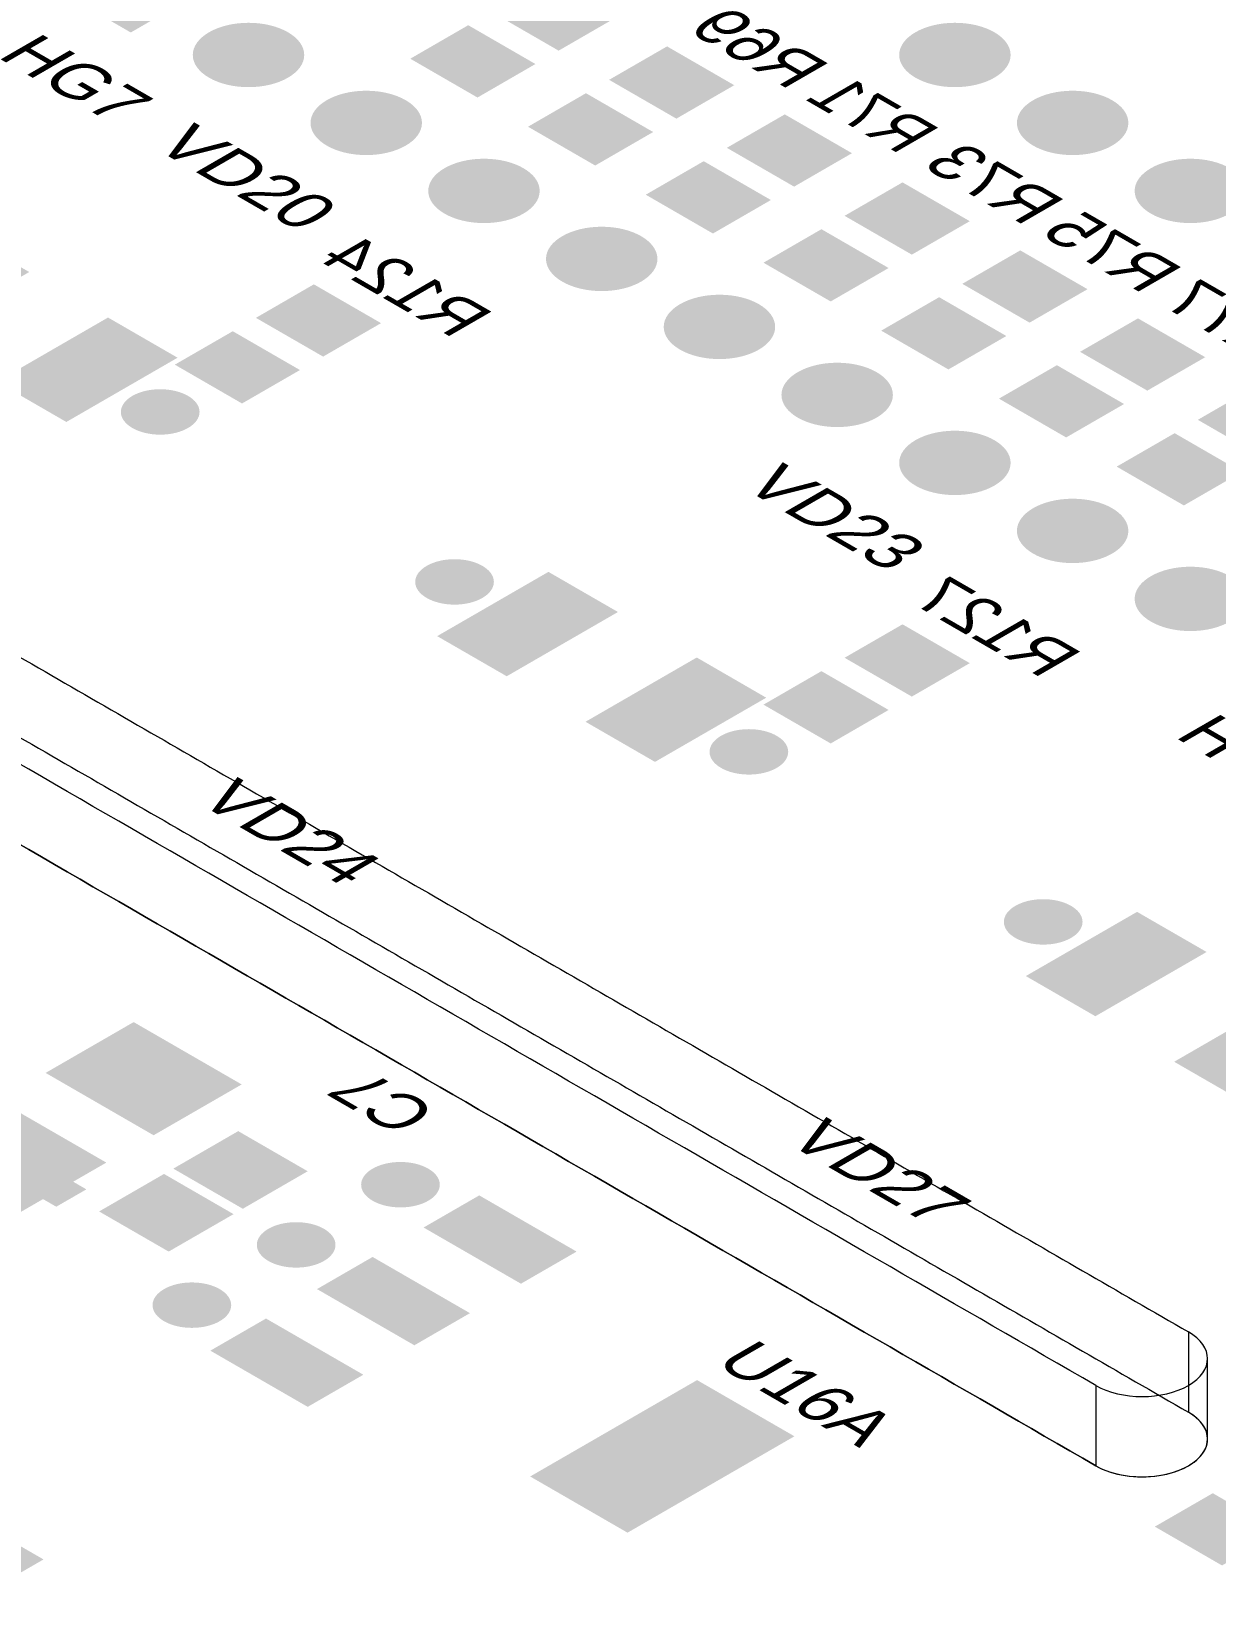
# Model space of a CAD drawing. Header units: millimetres. Extents: x -6 to 177, y -65 to 42.
# Drawn here: x 93.72 to 111.78, y -38.68 to -14.66 of the extents above; entities that cross this region are included whole.
import ezdxf

# ---------------------------------------------------------------- set-up
doc = ezdxf.new("R2010")
doc.units = ezdxf.units.MM
for name, color, linetype, true_color in [('Bottom Layer- Bottom', 7, 'Continuous', 0xffffff), ('Bottom Overlay- Bot Silk', 7, 'Continuous', 0xffffff), ('Bottom Paste- Bot Paste', 7, 'Continuous', 0xffffff), ('Bottom Solder- Bot Mask', 7, 'Continuous', 0xffffff), ('Mechanical 13', 7, 'Continuous', 0xffffff), ('Multi-Layer', 7, 'Continuous', 0xffffff), ('Pad Holes', 7, 'Continuous', 0xffffff), ('Top Layer- Top', 7, 'Continuous', 0xffffff), ('Top Overlay- Top Silk', 7, 'Continuous', 0xffffff), ('Top Paste- Top Paste', 7, 'Continuous', 0xffffff), ('Top Solder- Top Mask', 7, 'Continuous', 0xffffff), ('Via Holes', 7, 'Continuous', 0xffffff)]:
    doc.layers.add(name, color=color, linetype=linetype, true_color=true_color)
doc.styles.add('Arial', font='')
doc.styles.get('Arial').set_extended_font_data('Arial')

# ---------------------------------------------------------------- blocks, each defined once
blk = doc.blocks.new('RES_0805_2012_B_269')
at = {"layer": 'Bottom Layer- Bottom', "linetype": 'Continuous', "lineweight": 18}
for points in [[(98.028, -18.562), (98.983, -19.113), (98.169, -19.583), (97.215, -19.032)], [(96.791, -19.276), (97.745, -19.828), (96.932, -20.297), (95.977, -19.746)]]:
    blk.add_hatch(color=7, dxfattribs=at).paths.add_polyline_path(points, flags=0)
at = {"layer": 'Bottom Paste- Bot Paste', "linetype": 'Continuous', "lineweight": 18}
for points in [[(98.028, -18.562), (98.983, -19.113), (98.169, -19.583), (97.215, -19.032)], [(96.791, -19.276), (97.745, -19.828), (96.932, -20.297), (95.977, -19.746)]]:
    blk.add_hatch(color=7, dxfattribs=at).paths.add_polyline_path(points, flags=0)
at = {"layer": 'Bottom Solder- Bot Mask', "linetype": 'Continuous', "lineweight": 18}
for points in [[(98.028, -18.521), (99.053, -19.113), (98.169, -19.623), (97.144, -19.032)], [(96.791, -19.236), (97.816, -19.828), (96.932, -20.338), (95.907, -19.746)]]:
    blk.add_hatch(color=7, dxfattribs=at).paths.add_polyline_path(points, flags=0)
blk = doc.blocks.new('RES_0805_2012_B_268')
at = {"layer": 'Bottom Layer- Bottom', "linetype": 'Continuous', "lineweight": 18}
for points in [[(105.354, -16.99), (104.399, -16.439), (105.212, -15.97), (106.167, -16.521)], [(104.116, -17.705), (103.162, -17.154), (103.975, -16.684), (104.929, -17.235)]]:
    blk.add_hatch(color=7, dxfattribs=at).paths.add_polyline_path(points, flags=0)
at = {"layer": 'Bottom Paste- Bot Paste', "linetype": 'Continuous', "lineweight": 18}
for points in [[(105.354, -16.99), (104.399, -16.439), (105.212, -15.97), (106.167, -16.521)], [(104.116, -17.705), (103.162, -17.154), (103.975, -16.684), (104.929, -17.235)]]:
    blk.add_hatch(color=7, dxfattribs=at).paths.add_polyline_path(points, flags=0)
at = {"layer": 'Bottom Solder- Bot Mask', "linetype": 'Continuous', "lineweight": 18}
for points in [[(105.354, -17.031), (104.328, -16.439), (105.212, -15.929), (106.237, -16.521)], [(104.116, -17.746), (103.091, -17.154), (103.975, -16.643), (105, -17.235)]]:
    blk.add_hatch(color=7, dxfattribs=at).paths.add_polyline_path(points, flags=0)
blk = doc.blocks.new('LED3528_266')
at = {"layer": 'Top Layer- Top', "linetype": 'Continuous', "lineweight": 18}
for points in [[(102.596, -23.518), (100.97, -24.457), (99.98, -23.886), (101.606, -22.947)], [(102.242, -25.192), (103.869, -24.253), (104.859, -24.825), (103.232, -25.764)]]:
    blk.add_hatch(color=7, dxfattribs=at).paths.add_polyline_path(points, flags=0)
at = {"layer": 'Top Paste- Top Paste', "linetype": 'Continuous', "lineweight": 18}
for points in [[(102.596, -23.518), (100.97, -24.457), (99.98, -23.886), (101.606, -22.947)], [(102.242, -25.192), (103.869, -24.253), (104.859, -24.825), (103.232, -25.764)]]:
    blk.add_hatch(color=7, dxfattribs=at).paths.add_polyline_path(points, flags=0)
at = {"layer": 'Top Solder- Top Mask', "linetype": 'Continuous', "lineweight": 18}
for points in [[(102.667, -23.518), (100.97, -24.498), (99.909, -23.886), (101.606, -22.906)], [(102.172, -25.192), (103.869, -24.212), (104.929, -24.825), (103.232, -25.804)]]:
    blk.add_hatch(color=7, dxfattribs=at).paths.add_polyline_path(points, flags=0)
blk = doc.blocks.new('RES_0805_2012_B_265')
at = {"layer": 'Bottom Layer- Bottom', "linetype": 'Continuous', "lineweight": 18}
for points in [[(110.742, -20.101), (109.787, -19.55), (110.6, -19.081), (111.555, -19.632)], [(109.504, -20.816), (108.55, -20.264), (109.363, -19.795), (110.317, -20.346)]]:
    blk.add_hatch(color=7, dxfattribs=at).paths.add_polyline_path(points, flags=0)
at = {"layer": 'Bottom Paste- Bot Paste', "linetype": 'Continuous', "lineweight": 18}
for points in [[(110.742, -20.101), (109.787, -19.55), (110.6, -19.081), (111.555, -19.632)], [(109.504, -20.816), (108.55, -20.264), (109.363, -19.795), (110.317, -20.346)]]:
    blk.add_hatch(color=7, dxfattribs=at).paths.add_polyline_path(points, flags=0)
at = {"layer": 'Bottom Solder- Bot Mask', "linetype": 'Continuous', "lineweight": 18}
for points in [[(110.742, -20.142), (109.716, -19.55), (110.6, -19.04), (111.626, -19.632)], [(109.504, -20.856), (108.479, -20.264), (109.363, -19.754), (110.388, -20.346)]]:
    blk.add_hatch(color=7, dxfattribs=at).paths.add_polyline_path(points, flags=0)
blk = doc.blocks.new('CAP_0805_2012_326')
at = {"layer": 'Top Layer- Top', "linetype": 'Continuous', "lineweight": 18}
for points in [[(96.874, -31.476), (97.864, -32.047), (96.944, -32.578), (95.954, -32.007)], [(95.742, -32.129), (96.732, -32.701), (95.813, -33.231), (94.823, -32.66)]]:
    blk.add_hatch(color=7, dxfattribs=at).paths.add_polyline_path(points, flags=0)
at = {"layer": 'Top Paste- Top Paste', "linetype": 'Continuous', "lineweight": 18}
for points in [[(96.874, -31.476), (97.864, -32.047), (96.944, -32.578), (95.954, -32.007)], [(95.742, -32.129), (96.732, -32.701), (95.813, -33.231), (94.823, -32.66)]]:
    blk.add_hatch(color=7, dxfattribs=at).paths.add_polyline_path(points, flags=0)
at = {"layer": 'Top Solder- Top Mask', "linetype": 'Continuous', "lineweight": 18}
for points in [[(96.874, -31.435), (97.934, -32.047), (96.944, -32.619), (95.884, -32.007)], [(95.742, -32.088), (96.803, -32.701), (95.813, -33.272), (94.752, -32.66)]]:
    blk.add_hatch(color=7, dxfattribs=at).paths.add_polyline_path(points, flags=0)
blk = doc.blocks.new('RES_0805_2012_B_324')
at = {"layer": 'Bottom Layer- Bottom', "linetype": 'Continuous', "lineweight": 18}
for points in [[(112.978, -36.283), (113.933, -36.834), (113.119, -37.304), (112.165, -36.753)], [(111.741, -36.998), (112.695, -37.549), (111.882, -38.018), (110.927, -37.467)]]:
    blk.add_hatch(color=7, dxfattribs=at).paths.add_polyline_path(points, flags=0)
at = {"layer": 'Bottom Paste- Bot Paste', "linetype": 'Continuous', "lineweight": 18}
for points in [[(112.978, -36.283), (113.933, -36.834), (113.119, -37.304), (112.165, -36.753)], [(111.741, -36.998), (112.695, -37.549), (111.882, -38.018), (110.927, -37.467)]]:
    blk.add_hatch(color=7, dxfattribs=at).paths.add_polyline_path(points, flags=0)
at = {"layer": 'Bottom Solder- Bot Mask', "linetype": 'Continuous', "lineweight": 18}
for points in [[(112.978, -36.242), (114.003, -36.834), (113.119, -37.345), (112.094, -36.753)], [(111.741, -36.957), (112.766, -37.549), (111.882, -38.059), (110.857, -37.467)]]:
    blk.add_hatch(color=7, dxfattribs=at).paths.add_polyline_path(points, flags=0)
blk = doc.blocks.new('CAP_POL_1411_3528_203')
at = {"layer": 'Mechanical 13', "linetype": 'Continuous', "lineweight": 18}
blk.add_hatch(color=56, dxfattribs=at).paths.add_polyline_path([(94.098, -32.588), (94.558, -32.323), (92.507, -31.139), (92.048, -31.404)], flags=0)
at = {"layer": 'Top Layer- Top', "linetype": 'Continuous', "lineweight": 18}
for points in [[(95.583, -31.458), (94.006, -30.547), (95.279, -29.812), (96.856, -30.723)], [(93.518, -32.65), (91.942, -31.739), (93.214, -31.004), (94.791, -31.915)]]:
    blk.add_hatch(color=7, dxfattribs=at).paths.add_polyline_path(points, flags=0)
at = {"layer": 'Top Paste- Top Paste', "linetype": 'Continuous', "lineweight": 18}
for points in [[(95.583, -31.458), (94.006, -30.547), (95.279, -29.812), (96.856, -30.723)], [(93.518, -32.65), (91.942, -31.739), (93.214, -31.004), (94.791, -31.915)]]:
    blk.add_hatch(color=7, dxfattribs=at).paths.add_polyline_path(points, flags=0)
at = {"layer": 'Top Solder- Top Mask', "linetype": 'Continuous', "lineweight": 18}
for points in [[(95.583, -31.498), (93.936, -30.547), (95.279, -29.772), (96.927, -30.723)], [(93.518, -32.69), (91.871, -31.739), (93.214, -30.964), (94.862, -31.915)]]:
    blk.add_hatch(color=7, dxfattribs=at).paths.add_polyline_path(points, flags=0)
blk = doc.blocks.new('LED3528_141')
at = {"layer": 'Top Layer- Top', "linetype": 'Continuous', "lineweight": 18}
for points in [[(93.616, -18.333), (91.989, -19.272), (90.999, -18.701), (92.626, -17.762)], [(93.262, -20.007), (94.888, -19.068), (95.878, -19.64), (94.252, -20.579)]]:
    blk.add_hatch(color=7, dxfattribs=at).paths.add_polyline_path(points, flags=0)
at = {"layer": 'Top Paste- Top Paste', "linetype": 'Continuous', "lineweight": 18}
for points in [[(93.616, -18.333), (91.989, -19.272), (90.999, -18.701), (92.626, -17.762)], [(93.262, -20.007), (94.888, -19.068), (95.878, -19.64), (94.252, -20.579)]]:
    blk.add_hatch(color=7, dxfattribs=at).paths.add_polyline_path(points, flags=0)
at = {"layer": 'Top Solder- Top Mask', "linetype": 'Continuous', "lineweight": 18}
for points in [[(93.686, -18.333), (91.989, -19.313), (90.929, -18.701), (92.626, -17.721)], [(93.191, -20.007), (94.888, -19.027), (95.949, -19.64), (94.252, -20.62)]]:
    blk.add_hatch(color=7, dxfattribs=at).paths.add_polyline_path(points, flags=0)
blk = doc.blocks.new('RES_0805_2012_B_134')
at = {"layer": 'Bottom Layer- Bottom', "linetype": 'Continuous', "lineweight": 18}
for points in [[(103.558, -15.953), (102.603, -15.402), (103.416, -14.933), (104.371, -15.484)], [(102.32, -16.668), (101.366, -16.117), (102.179, -15.647), (103.133, -16.198)]]:
    blk.add_hatch(color=7, dxfattribs=at).paths.add_polyline_path(points, flags=0)
at = {"layer": 'Bottom Paste- Bot Paste', "linetype": 'Continuous', "lineweight": 18}
for points in [[(103.558, -15.953), (102.603, -15.402), (103.416, -14.933), (104.371, -15.484)], [(102.32, -16.668), (101.366, -16.117), (102.179, -15.647), (103.133, -16.198)]]:
    blk.add_hatch(color=7, dxfattribs=at).paths.add_polyline_path(points, flags=0)
at = {"layer": 'Bottom Solder- Bot Mask', "linetype": 'Continuous', "lineweight": 18}
for points in [[(103.558, -15.994), (102.532, -15.402), (103.416, -14.892), (104.441, -15.484)], [(102.32, -16.709), (101.295, -16.117), (102.179, -15.606), (103.204, -16.198)]]:
    blk.add_hatch(color=7, dxfattribs=at).paths.add_polyline_path(points, flags=0)
blk = doc.blocks.new('RES_0805_2012_B_133')
at = {"layer": 'Bottom Layer- Bottom', "linetype": 'Continuous', "lineweight": 18}
for points in [[(101.762, -14.916), (100.807, -14.365), (101.62, -13.896), (102.575, -14.447)], [(100.524, -15.631), (99.569, -15.08), (100.383, -14.61), (101.337, -15.161)]]:
    blk.add_hatch(color=7, dxfattribs=at).paths.add_polyline_path(points, flags=0)
at = {"layer": 'Bottom Paste- Bot Paste', "linetype": 'Continuous', "lineweight": 18}
for points in [[(101.762, -14.916), (100.807, -14.365), (101.62, -13.896), (102.575, -14.447)], [(100.524, -15.631), (99.569, -15.08), (100.383, -14.61), (101.337, -15.161)]]:
    blk.add_hatch(color=7, dxfattribs=at).paths.add_polyline_path(points, flags=0)
at = {"layer": 'Bottom Solder- Bot Mask', "linetype": 'Continuous', "lineweight": 18}
for points in [[(101.762, -14.957), (100.736, -14.365), (101.62, -13.855), (102.645, -14.447)], [(100.524, -15.672), (99.499, -15.08), (100.383, -14.569), (101.408, -15.161)]]:
    blk.add_hatch(color=7, dxfattribs=at).paths.add_polyline_path(points, flags=0)
blk = doc.blocks.new('SOT_223_117')
at = {"layer": 'Top Layer- Top', "linetype": 'Continuous', "lineweight": 18}
for points in [[(91.641, -37.6), (92.419, -37.151), (93.833, -37.967), (93.055, -38.416)], [(90.015, -38.539), (90.793, -38.09), (92.207, -38.906), (91.429, -39.355)], [(88.388, -39.478), (89.166, -39.029), (90.58, -39.845), (89.803, -40.294)], [(93.267, -41.396), (95.742, -39.968), (97.156, -40.784), (94.682, -42.213)]]:
    blk.add_hatch(color=7, dxfattribs=at).paths.add_polyline_path(points, flags=0)
at = {"layer": 'Top Paste- Top Paste', "linetype": 'Continuous', "lineweight": 18}
for points in [[(91.641, -37.6), (92.419, -37.151), (93.833, -37.967), (93.055, -38.416)], [(90.015, -38.539), (90.793, -38.09), (92.207, -38.906), (91.429, -39.355)], [(88.388, -39.478), (89.166, -39.029), (90.58, -39.845), (89.803, -40.294)], [(93.267, -41.396), (95.742, -39.968), (97.156, -40.784), (94.682, -42.213)]]:
    blk.add_hatch(color=7, dxfattribs=at).paths.add_polyline_path(points, flags=0)
at = {"layer": 'Top Solder- Top Mask', "linetype": 'Continuous', "lineweight": 18}
for points in [[(91.57, -37.6), (92.419, -37.11), (93.904, -37.967), (93.055, -38.457)], [(89.944, -38.539), (90.793, -38.049), (92.277, -38.906), (91.429, -39.396)], [(88.318, -39.478), (89.166, -38.988), (90.651, -39.845), (89.803, -40.335)], [(93.197, -41.396), (95.742, -39.927), (97.227, -40.784), (94.682, -42.254)]]:
    blk.add_hatch(color=7, dxfattribs=at).paths.add_polyline_path(points, flags=0)
blk = doc.blocks.new('RES_0805_2012_B_113')
at = {"layer": 'Bottom Layer- Bottom', "linetype": 'Continuous', "lineweight": 18}
for points in [[(107.008, -23.747), (107.963, -24.298), (107.15, -24.767), (106.195, -24.216)], [(105.771, -24.461), (106.725, -25.012), (105.912, -25.482), (104.958, -24.931)]]:
    blk.add_hatch(color=7, dxfattribs=at).paths.add_polyline_path(points, flags=0)
at = {"layer": 'Bottom Paste- Bot Paste', "linetype": 'Continuous', "lineweight": 18}
for points in [[(107.008, -23.747), (107.963, -24.298), (107.15, -24.767), (106.195, -24.216)], [(105.771, -24.461), (106.725, -25.012), (105.912, -25.482), (104.958, -24.931)]]:
    blk.add_hatch(color=7, dxfattribs=at).paths.add_polyline_path(points, flags=0)
at = {"layer": 'Bottom Solder- Bot Mask', "linetype": 'Continuous', "lineweight": 18}
for points in [[(107.008, -23.706), (108.034, -24.298), (107.15, -24.808), (106.124, -24.216)], [(105.771, -24.42), (106.796, -25.012), (105.912, -25.523), (104.887, -24.931)]]:
    blk.add_hatch(color=7, dxfattribs=at).paths.add_polyline_path(points, flags=0)
blk = doc.blocks.new('LED3528_112')
at = {"layer": 'Top Layer- Top', "linetype": 'Continuous', "lineweight": 18}
for points in [[(111.576, -28.703), (109.95, -29.642), (108.96, -29.07), (110.586, -28.131)], [(111.223, -30.377), (112.849, -29.438), (113.839, -30.009), (112.213, -30.948)]]:
    blk.add_hatch(color=7, dxfattribs=at).paths.add_polyline_path(points, flags=0)
at = {"layer": 'Top Paste- Top Paste', "linetype": 'Continuous', "lineweight": 18}
for points in [[(111.576, -28.703), (109.95, -29.642), (108.96, -29.07), (110.586, -28.131)], [(111.223, -30.377), (112.849, -29.438), (113.839, -30.009), (112.213, -30.948)]]:
    blk.add_hatch(color=7, dxfattribs=at).paths.add_polyline_path(points, flags=0)
at = {"layer": 'Top Solder- Top Mask', "linetype": 'Continuous', "lineweight": 18}
for points in [[(111.647, -28.703), (109.95, -29.683), (108.889, -29.07), (110.586, -28.091)], [(111.152, -30.377), (112.849, -29.397), (113.91, -30.009), (112.213, -30.989)]]:
    blk.add_hatch(color=7, dxfattribs=at).paths.add_polyline_path(points, flags=0)
blk = doc.blocks.new('RES_0805_2012_B_111')
at = {"layer": 'Bottom Layer- Bottom', "linetype": 'Continuous', "lineweight": 18}
for points in [[(108.946, -19.064), (107.991, -18.513), (108.804, -18.044), (109.759, -18.595)], [(107.708, -19.779), (106.754, -19.227), (107.567, -18.758), (108.521, -19.309)]]:
    blk.add_hatch(color=7, dxfattribs=at).paths.add_polyline_path(points, flags=0)
at = {"layer": 'Bottom Paste- Bot Paste', "linetype": 'Continuous', "lineweight": 18}
for points in [[(108.946, -19.064), (107.991, -18.513), (108.804, -18.044), (109.759, -18.595)], [(107.708, -19.779), (106.754, -19.227), (107.567, -18.758), (108.521, -19.309)]]:
    blk.add_hatch(color=7, dxfattribs=at).paths.add_polyline_path(points, flags=0)
at = {"layer": 'Bottom Solder- Bot Mask', "linetype": 'Continuous', "lineweight": 18}
for points in [[(108.946, -19.105), (107.92, -18.513), (108.804, -18.003), (109.83, -18.595)], [(107.708, -19.819), (106.683, -19.227), (107.567, -18.717), (108.592, -19.309)]]:
    blk.add_hatch(color=7, dxfattribs=at).paths.add_polyline_path(points, flags=0)
blk = doc.blocks.new('RES_0805_2012_B_107')
at = {"layer": 'Bottom Layer- Bottom', "linetype": 'Continuous', "lineweight": 18}
for points in [[(107.15, -18.027), (106.195, -17.476), (107.008, -17.007), (107.963, -17.558)], [(105.912, -18.742), (104.958, -18.191), (105.771, -17.721), (106.725, -18.272)]]:
    blk.add_hatch(color=7, dxfattribs=at).paths.add_polyline_path(points, flags=0)
at = {"layer": 'Bottom Paste- Bot Paste', "linetype": 'Continuous', "lineweight": 18}
for points in [[(107.15, -18.027), (106.195, -17.476), (107.008, -17.007), (107.963, -17.558)], [(105.912, -18.742), (104.958, -18.191), (105.771, -17.721), (106.725, -18.272)]]:
    blk.add_hatch(color=7, dxfattribs=at).paths.add_polyline_path(points, flags=0)
at = {"layer": 'Bottom Solder- Bot Mask', "linetype": 'Continuous', "lineweight": 18}
for points in [[(107.15, -18.068), (106.124, -17.476), (107.008, -16.966), (108.034, -17.558)], [(105.912, -18.782), (104.887, -18.191), (105.771, -17.68), (106.796, -18.272)]]:
    blk.add_hatch(color=7, dxfattribs=at).paths.add_polyline_path(points, flags=0)
blk = doc.blocks.new('RES_0805_2012_B_106')
at = {"layer": 'Bottom Layer- Bottom', "linetype": 'Continuous', "lineweight": 18}
for points in [[(112.538, -21.138), (111.583, -20.587), (112.396, -20.117), (113.351, -20.669)], [(111.3, -21.853), (110.346, -21.301), (111.159, -20.832), (112.114, -21.383)]]:
    blk.add_hatch(color=7, dxfattribs=at).paths.add_polyline_path(points, flags=0)
at = {"layer": 'Bottom Paste- Bot Paste', "linetype": 'Continuous', "lineweight": 18}
for points in [[(112.538, -21.138), (111.583, -20.587), (112.396, -20.117), (113.351, -20.669)], [(111.3, -21.853), (110.346, -21.301), (111.159, -20.832), (112.114, -21.383)]]:
    blk.add_hatch(color=7, dxfattribs=at).paths.add_polyline_path(points, flags=0)
at = {"layer": 'Bottom Solder- Bot Mask', "linetype": 'Continuous', "lineweight": 18}
for points in [[(112.538, -21.179), (111.513, -20.587), (112.396, -20.077), (113.422, -20.669)], [(111.3, -21.893), (110.275, -21.301), (111.159, -20.791), (112.184, -21.383)]]:
    blk.add_hatch(color=7, dxfattribs=at).paths.add_polyline_path(points, flags=0)
blk = doc.blocks.new('SOT_223_55')
at = {"layer": 'Top Layer- Top', "linetype": 'Continuous', "lineweight": 18}
for points in [[(99.773, -32.905), (100.551, -32.456), (101.965, -33.272), (101.187, -33.721)], [(98.146, -33.844), (98.924, -33.395), (100.338, -34.211), (99.561, -34.66)], [(96.52, -34.783), (97.298, -34.334), (98.712, -35.15), (97.934, -35.599)], [(101.399, -36.702), (103.874, -35.273), (105.288, -36.089), (102.813, -37.518)]]:
    blk.add_hatch(color=7, dxfattribs=at).paths.add_polyline_path(points, flags=0)
at = {"layer": 'Top Paste- Top Paste', "linetype": 'Continuous', "lineweight": 18}
for points in [[(99.773, -32.905), (100.551, -32.456), (101.965, -33.272), (101.187, -33.721)], [(98.146, -33.844), (98.924, -33.395), (100.338, -34.211), (99.561, -34.66)], [(96.52, -34.783), (97.298, -34.334), (98.712, -35.15), (97.934, -35.599)], [(101.399, -36.702), (103.874, -35.273), (105.288, -36.089), (102.813, -37.518)]]:
    blk.add_hatch(color=7, dxfattribs=at).paths.add_polyline_path(points, flags=0)
at = {"layer": 'Top Solder- Top Mask', "linetype": 'Continuous', "lineweight": 18}
for points in [[(99.702, -32.905), (100.551, -32.415), (102.036, -33.272), (101.187, -33.762)], [(98.076, -33.844), (98.924, -33.354), (100.409, -34.211), (99.561, -34.701)], [(96.449, -34.783), (97.298, -34.293), (98.783, -35.15), (97.934, -35.64)], [(101.328, -36.702), (103.874, -35.232), (105.359, -36.089), (102.813, -37.559)]]:
    blk.add_hatch(color=7, dxfattribs=at).paths.add_polyline_path(points, flags=0)
blk = doc.blocks.new('DC_10_21')
at = {"layer": 'Bottom Layer- Bottom', "linetype": 'Continuous', "lineweight": 18}
h = blk.add_hatch(color=7, dxfattribs=at)
edge = h.paths.add_edge_path(flags=0)
edge.add_ellipse((97.031, -15.023), major_axis=(-0.8, 0), ratio=0.57735, start_angle=0, end_angle=360)
h = blk.add_hatch(color=7, dxfattribs=at)
edge = h.paths.add_edge_path(flags=0)
edge.add_ellipse((107.807, -15.023), major_axis=(-0.8, 0), ratio=0.57735, start_angle=0, end_angle=360)
h = blk.add_hatch(color=7, dxfattribs=at)
edge = h.paths.add_edge_path(flags=0)
edge.add_ellipse((98.827, -16.059), major_axis=(-0.8, 0), ratio=0.57735, start_angle=0, end_angle=360)
h = blk.add_hatch(color=7, dxfattribs=at)
edge = h.paths.add_edge_path(flags=0)
edge.add_ellipse((109.603, -16.059), major_axis=(-0.8, 0), ratio=0.57735, start_angle=0, end_angle=360)
h = blk.add_hatch(color=7, dxfattribs=at)
edge = h.paths.add_edge_path(flags=0)
edge.add_ellipse((100.623, -17.096), major_axis=(-0.8, 0), ratio=0.57735, start_angle=0, end_angle=360)
h = blk.add_hatch(color=7, dxfattribs=at)
edge = h.paths.add_edge_path(flags=0)
edge.add_ellipse((111.399, -17.096), major_axis=(-0.8, 0), ratio=0.57735, start_angle=0, end_angle=360)
h = blk.add_hatch(color=7, dxfattribs=at)
edge = h.paths.add_edge_path(flags=0)
edge.add_ellipse((102.419, -18.133), major_axis=(-0.8, 0), ratio=0.57735, start_angle=0, end_angle=360)
h = blk.add_hatch(color=7, dxfattribs=at)
edge = h.paths.add_edge_path(flags=0)
edge.add_ellipse((104.215, -19.17), major_axis=(-0.8, 0), ratio=0.57735, start_angle=0, end_angle=360)
h = blk.add_hatch(color=7, dxfattribs=at)
edge = h.paths.add_edge_path(flags=0)
edge.add_ellipse((106.011, -20.207), major_axis=(-0.8, 0), ratio=0.57735, start_angle=0, end_angle=360)
h = blk.add_hatch(color=7, dxfattribs=at)
edge = h.paths.add_edge_path(flags=0)
edge.add_ellipse((107.807, -21.244), major_axis=(-0.8, 0), ratio=0.57735, start_angle=0, end_angle=360)
h = blk.add_hatch(color=7, dxfattribs=at)
edge = h.paths.add_edge_path(flags=0)
edge.add_ellipse((109.603, -22.281), major_axis=(-0.8, 0), ratio=0.57735, start_angle=0, end_angle=360)
h = blk.add_hatch(color=7, dxfattribs=at)
edge = h.paths.add_edge_path(flags=0)
edge.add_ellipse((111.399, -23.318), major_axis=(-0.8, 0), ratio=0.57735, start_angle=0, end_angle=360)
at = {"layer": 'Bottom Solder- Bot Mask', "linetype": 'Continuous', "lineweight": 18}
blk.add_hatch(color=7, dxfattribs=at).paths.add_polyline_path([(95.235, -13.292), (96.437, -13.986), (95.235, -14.68), (94.033, -13.986)], flags=0)
h = blk.add_hatch(color=7, dxfattribs=at)
edge = h.paths.add_edge_path(flags=0)
edge.add_ellipse((97.031, -15.023), major_axis=(-0.85, 0), ratio=0.57735, start_angle=0, end_angle=360)
h = blk.add_hatch(color=7, dxfattribs=at)
edge = h.paths.add_edge_path(flags=0)
edge.add_ellipse((107.807, -15.023), major_axis=(-0.85, 0), ratio=0.57735, start_angle=0, end_angle=360)
h = blk.add_hatch(color=7, dxfattribs=at)
edge = h.paths.add_edge_path(flags=0)
edge.add_ellipse((98.827, -16.059), major_axis=(-0.85, 0), ratio=0.57735, start_angle=0, end_angle=360)
h = blk.add_hatch(color=7, dxfattribs=at)
edge = h.paths.add_edge_path(flags=0)
edge.add_ellipse((109.603, -16.059), major_axis=(-0.85, 0), ratio=0.57735, start_angle=0, end_angle=360)
h = blk.add_hatch(color=7, dxfattribs=at)
edge = h.paths.add_edge_path(flags=0)
edge.add_ellipse((100.623, -17.096), major_axis=(-0.85, 0), ratio=0.57735, start_angle=0, end_angle=360)
h = blk.add_hatch(color=7, dxfattribs=at)
edge = h.paths.add_edge_path(flags=0)
edge.add_ellipse((111.399, -17.096), major_axis=(-0.85, 0), ratio=0.57735, start_angle=0, end_angle=360)
h = blk.add_hatch(color=7, dxfattribs=at)
edge = h.paths.add_edge_path(flags=0)
edge.add_ellipse((102.419, -18.133), major_axis=(-0.85, 0), ratio=0.57735, start_angle=0, end_angle=360)
h = blk.add_hatch(color=7, dxfattribs=at)
edge = h.paths.add_edge_path(flags=0)
edge.add_ellipse((104.215, -19.17), major_axis=(-0.85, 0), ratio=0.57735, start_angle=0, end_angle=360)
h = blk.add_hatch(color=7, dxfattribs=at)
edge = h.paths.add_edge_path(flags=0)
edge.add_ellipse((106.011, -20.207), major_axis=(-0.85, 0), ratio=0.57735, start_angle=0, end_angle=360)
h = blk.add_hatch(color=7, dxfattribs=at)
edge = h.paths.add_edge_path(flags=0)
edge.add_ellipse((107.807, -21.244), major_axis=(-0.85, 0), ratio=0.57735, start_angle=0, end_angle=360)
h = blk.add_hatch(color=7, dxfattribs=at)
edge = h.paths.add_edge_path(flags=0)
edge.add_ellipse((109.603, -22.281), major_axis=(-0.85, 0), ratio=0.57735, start_angle=0, end_angle=360)
h = blk.add_hatch(color=7, dxfattribs=at)
edge = h.paths.add_edge_path(flags=0)
edge.add_ellipse((111.399, -23.318), major_axis=(-0.85, 0), ratio=0.57735, start_angle=0, end_angle=360)
at = {"layer": 'Multi-Layer', "linetype": 'Continuous', "lineweight": 18}
h = blk.add_hatch(color=9, dxfattribs=at)
edge = h.paths.add_edge_path(flags=0)
edge.add_ellipse((97.031, -15.023), major_axis=(-0.8, 0), ratio=0.57735, start_angle=0, end_angle=360)
h = blk.add_hatch(color=9, dxfattribs=at)
edge = h.paths.add_edge_path(flags=0)
edge.add_ellipse((107.807, -15.023), major_axis=(-0.8, 0), ratio=0.57735, start_angle=0, end_angle=360)
h = blk.add_hatch(color=9, dxfattribs=at)
edge = h.paths.add_edge_path(flags=0)
edge.add_ellipse((98.827, -16.059), major_axis=(-0.8, 0), ratio=0.57735, start_angle=0, end_angle=360)
h = blk.add_hatch(color=9, dxfattribs=at)
edge = h.paths.add_edge_path(flags=0)
edge.add_ellipse((109.603, -16.059), major_axis=(-0.8, 0), ratio=0.57735, start_angle=0, end_angle=360)
h = blk.add_hatch(color=9, dxfattribs=at)
edge = h.paths.add_edge_path(flags=0)
edge.add_ellipse((100.623, -17.096), major_axis=(-0.8, 0), ratio=0.57735, start_angle=0, end_angle=360)
h = blk.add_hatch(color=9, dxfattribs=at)
edge = h.paths.add_edge_path(flags=0)
edge.add_ellipse((111.399, -17.096), major_axis=(-0.8, 0), ratio=0.57735, start_angle=0, end_angle=360)
h = blk.add_hatch(color=9, dxfattribs=at)
edge = h.paths.add_edge_path(flags=0)
edge.add_ellipse((102.419, -18.133), major_axis=(-0.8, 0), ratio=0.57735, start_angle=0, end_angle=360)
h = blk.add_hatch(color=9, dxfattribs=at)
edge = h.paths.add_edge_path(flags=0)
edge.add_ellipse((104.215, -19.17), major_axis=(-0.8, 0), ratio=0.57735, start_angle=0, end_angle=360)
h = blk.add_hatch(color=9, dxfattribs=at)
edge = h.paths.add_edge_path(flags=0)
edge.add_ellipse((106.011, -20.207), major_axis=(-0.8, 0), ratio=0.57735, start_angle=0, end_angle=360)
h = blk.add_hatch(color=9, dxfattribs=at)
edge = h.paths.add_edge_path(flags=0)
edge.add_ellipse((107.807, -21.244), major_axis=(-0.8, 0), ratio=0.57735, start_angle=0, end_angle=360)
h = blk.add_hatch(color=9, dxfattribs=at)
edge = h.paths.add_edge_path(flags=0)
edge.add_ellipse((109.603, -22.281), major_axis=(-0.8, 0), ratio=0.57735, start_angle=0, end_angle=360)
h = blk.add_hatch(color=9, dxfattribs=at)
edge = h.paths.add_edge_path(flags=0)
edge.add_ellipse((111.399, -23.318), major_axis=(-0.8, 0), ratio=0.57735, start_angle=0, end_angle=360)
at = {"layer": 'Pad Holes', "linetype": 'Continuous', "lineweight": 18}
h = blk.add_hatch(color=7, dxfattribs=at)
edge = h.paths.add_edge_path(flags=0)
edge.add_ellipse((97.031, -15.023), major_axis=(-0.4, 0), ratio=0.57735, start_angle=0, end_angle=360)
h = blk.add_hatch(color=7, dxfattribs=at)
edge = h.paths.add_edge_path(flags=0)
edge.add_ellipse((107.807, -15.023), major_axis=(-0.4, 0), ratio=0.57735, start_angle=0, end_angle=360)
h = blk.add_hatch(color=7, dxfattribs=at)
edge = h.paths.add_edge_path(flags=0)
edge.add_ellipse((98.827, -16.059), major_axis=(-0.4, 0), ratio=0.57735, start_angle=0, end_angle=360)
h = blk.add_hatch(color=7, dxfattribs=at)
edge = h.paths.add_edge_path(flags=0)
edge.add_ellipse((109.603, -16.059), major_axis=(-0.4, 0), ratio=0.57735, start_angle=0, end_angle=360)
h = blk.add_hatch(color=7, dxfattribs=at)
edge = h.paths.add_edge_path(flags=0)
edge.add_ellipse((100.623, -17.096), major_axis=(-0.4, 0), ratio=0.57735, start_angle=0, end_angle=360)
h = blk.add_hatch(color=7, dxfattribs=at)
edge = h.paths.add_edge_path(flags=0)
edge.add_ellipse((111.399, -17.096), major_axis=(-0.4, 0), ratio=0.57735, start_angle=0, end_angle=360)
h = blk.add_hatch(color=7, dxfattribs=at)
edge = h.paths.add_edge_path(flags=0)
edge.add_ellipse((102.419, -18.133), major_axis=(-0.4, 0), ratio=0.57735, start_angle=0, end_angle=360)
h = blk.add_hatch(color=7, dxfattribs=at)
edge = h.paths.add_edge_path(flags=0)
edge.add_ellipse((104.215, -19.17), major_axis=(-0.4, 0), ratio=0.57735, start_angle=0, end_angle=360)
h = blk.add_hatch(color=7, dxfattribs=at)
edge = h.paths.add_edge_path(flags=0)
edge.add_ellipse((106.011, -20.207), major_axis=(-0.4, 0), ratio=0.57735, start_angle=0, end_angle=360)
h = blk.add_hatch(color=7, dxfattribs=at)
edge = h.paths.add_edge_path(flags=0)
edge.add_ellipse((107.807, -21.244), major_axis=(-0.4, 0), ratio=0.57735, start_angle=0, end_angle=360)
h = blk.add_hatch(color=7, dxfattribs=at)
edge = h.paths.add_edge_path(flags=0)
edge.add_ellipse((109.603, -22.281), major_axis=(-0.4, 0), ratio=0.57735, start_angle=0, end_angle=360)
h = blk.add_hatch(color=7, dxfattribs=at)
edge = h.paths.add_edge_path(flags=0)
edge.add_ellipse((111.399, -23.318), major_axis=(-0.4, 0), ratio=0.57735, start_angle=0, end_angle=360)
at = {"layer": 'Top Layer- Top', "linetype": 'Continuous', "lineweight": 18}
h = blk.add_hatch(color=7, dxfattribs=at)
edge = h.paths.add_edge_path(flags=0)
edge.add_ellipse((97.031, -15.023), major_axis=(-0.8, 0), ratio=0.57735, start_angle=0, end_angle=360)
h = blk.add_hatch(color=7, dxfattribs=at)
edge = h.paths.add_edge_path(flags=0)
edge.add_ellipse((107.807, -15.023), major_axis=(-0.8, 0), ratio=0.57735, start_angle=0, end_angle=360)
h = blk.add_hatch(color=7, dxfattribs=at)
edge = h.paths.add_edge_path(flags=0)
edge.add_ellipse((98.827, -16.059), major_axis=(-0.8, 0), ratio=0.57735, start_angle=0, end_angle=360)
h = blk.add_hatch(color=7, dxfattribs=at)
edge = h.paths.add_edge_path(flags=0)
edge.add_ellipse((109.603, -16.059), major_axis=(-0.8, 0), ratio=0.57735, start_angle=0, end_angle=360)
h = blk.add_hatch(color=7, dxfattribs=at)
edge = h.paths.add_edge_path(flags=0)
edge.add_ellipse((100.623, -17.096), major_axis=(-0.8, 0), ratio=0.57735, start_angle=0, end_angle=360)
h = blk.add_hatch(color=7, dxfattribs=at)
edge = h.paths.add_edge_path(flags=0)
edge.add_ellipse((111.399, -17.096), major_axis=(-0.8, 0), ratio=0.57735, start_angle=0, end_angle=360)
h = blk.add_hatch(color=7, dxfattribs=at)
edge = h.paths.add_edge_path(flags=0)
edge.add_ellipse((102.419, -18.133), major_axis=(-0.8, 0), ratio=0.57735, start_angle=0, end_angle=360)
h = blk.add_hatch(color=7, dxfattribs=at)
edge = h.paths.add_edge_path(flags=0)
edge.add_ellipse((104.215, -19.17), major_axis=(-0.8, 0), ratio=0.57735, start_angle=0, end_angle=360)
h = blk.add_hatch(color=7, dxfattribs=at)
edge = h.paths.add_edge_path(flags=0)
edge.add_ellipse((106.011, -20.207), major_axis=(-0.8, 0), ratio=0.57735, start_angle=0, end_angle=360)
h = blk.add_hatch(color=7, dxfattribs=at)
edge = h.paths.add_edge_path(flags=0)
edge.add_ellipse((107.807, -21.244), major_axis=(-0.8, 0), ratio=0.57735, start_angle=0, end_angle=360)
h = blk.add_hatch(color=7, dxfattribs=at)
edge = h.paths.add_edge_path(flags=0)
edge.add_ellipse((109.603, -22.281), major_axis=(-0.8, 0), ratio=0.57735, start_angle=0, end_angle=360)
h = blk.add_hatch(color=7, dxfattribs=at)
edge = h.paths.add_edge_path(flags=0)
edge.add_ellipse((111.399, -23.318), major_axis=(-0.8, 0), ratio=0.57735, start_angle=0, end_angle=360)
at = {"layer": 'Top Solder- Top Mask', "linetype": 'Continuous', "lineweight": 18}
blk.add_hatch(color=7, dxfattribs=at).paths.add_polyline_path([(95.235, -13.292), (96.437, -13.986), (95.235, -14.68), (94.033, -13.986)], flags=0)
h = blk.add_hatch(color=7, dxfattribs=at)
edge = h.paths.add_edge_path(flags=0)
edge.add_ellipse((97.031, -15.023), major_axis=(-0.85, 0), ratio=0.57735, start_angle=0, end_angle=360)
h = blk.add_hatch(color=7, dxfattribs=at)
edge = h.paths.add_edge_path(flags=0)
edge.add_ellipse((107.807, -15.023), major_axis=(-0.85, 0), ratio=0.57735, start_angle=0, end_angle=360)
h = blk.add_hatch(color=7, dxfattribs=at)
edge = h.paths.add_edge_path(flags=0)
edge.add_ellipse((98.827, -16.059), major_axis=(-0.85, 0), ratio=0.57735, start_angle=0, end_angle=360)
h = blk.add_hatch(color=7, dxfattribs=at)
edge = h.paths.add_edge_path(flags=0)
edge.add_ellipse((109.603, -16.059), major_axis=(-0.85, 0), ratio=0.57735, start_angle=0, end_angle=360)
h = blk.add_hatch(color=7, dxfattribs=at)
edge = h.paths.add_edge_path(flags=0)
edge.add_ellipse((100.623, -17.096), major_axis=(-0.85, 0), ratio=0.57735, start_angle=0, end_angle=360)
h = blk.add_hatch(color=7, dxfattribs=at)
edge = h.paths.add_edge_path(flags=0)
edge.add_ellipse((111.399, -17.096), major_axis=(-0.85, 0), ratio=0.57735, start_angle=0, end_angle=360)
h = blk.add_hatch(color=7, dxfattribs=at)
edge = h.paths.add_edge_path(flags=0)
edge.add_ellipse((102.419, -18.133), major_axis=(-0.85, 0), ratio=0.57735, start_angle=0, end_angle=360)
h = blk.add_hatch(color=7, dxfattribs=at)
edge = h.paths.add_edge_path(flags=0)
edge.add_ellipse((104.215, -19.17), major_axis=(-0.85, 0), ratio=0.57735, start_angle=0, end_angle=360)
h = blk.add_hatch(color=7, dxfattribs=at)
edge = h.paths.add_edge_path(flags=0)
edge.add_ellipse((106.011, -20.207), major_axis=(-0.85, 0), ratio=0.57735, start_angle=0, end_angle=360)
h = blk.add_hatch(color=7, dxfattribs=at)
edge = h.paths.add_edge_path(flags=0)
edge.add_ellipse((107.807, -21.244), major_axis=(-0.85, 0), ratio=0.57735, start_angle=0, end_angle=360)
h = blk.add_hatch(color=7, dxfattribs=at)
edge = h.paths.add_edge_path(flags=0)
edge.add_ellipse((109.603, -22.281), major_axis=(-0.85, 0), ratio=0.57735, start_angle=0, end_angle=360)
h = blk.add_hatch(color=7, dxfattribs=at)
edge = h.paths.add_edge_path(flags=0)
edge.add_ellipse((111.399, -23.318), major_axis=(-0.85, 0), ratio=0.57735, start_angle=0, end_angle=360)

msp = doc.modelspace()

# ---------------------------------------------------------------- hatches: boundary and pattern name
at = {"layer": 'Bottom Layer- Bottom', "linetype": 'Continuous', "lineweight": 18}
h = msp.add_hatch(color=7, dxfattribs=at)
edge = h.paths.add_edge_path(flags=0)
edge.add_ellipse((95.684, -20.467), major_axis=(-0.55, 0), ratio=0.57735, start_angle=0, end_angle=360)
h = msp.add_hatch(color=7, dxfattribs=at)
edge = h.paths.add_edge_path(flags=0)
edge.add_ellipse((100.174, -23.059), major_axis=(-0.55, 0), ratio=0.57735, start_angle=0, end_angle=360)
h = msp.add_hatch(color=7, dxfattribs=at)
edge = h.paths.add_edge_path(flags=0)
edge.add_ellipse((104.664, -25.651), major_axis=(-0.55, 0), ratio=0.57735, start_angle=0, end_angle=360)
h = msp.add_hatch(color=7, dxfattribs=at)
edge = h.paths.add_edge_path(flags=0)
edge.add_ellipse((109.154, -28.244), major_axis=(-0.55, 0), ratio=0.57735, start_angle=0, end_angle=360)
h = msp.add_hatch(color=7, dxfattribs=at)
edge = h.paths.add_edge_path(flags=0)
edge.add_ellipse((99.349, -32.252), major_axis=(-0.55, 0), ratio=0.57735, start_angle=0, end_angle=360)
h = msp.add_hatch(color=7, dxfattribs=at)
edge = h.paths.add_edge_path(flags=0)
edge.add_ellipse((97.758, -33.17), major_axis=(-0.55, 0), ratio=0.57735, start_angle=0, end_angle=360)
h = msp.add_hatch(color=7, dxfattribs=at)
edge = h.paths.add_edge_path(flags=0)
edge.add_ellipse((96.167, -34.089), major_axis=(-0.55, 0), ratio=0.57735, start_angle=0, end_angle=360)
at = {"layer": 'Bottom Solder- Bot Mask', "linetype": 'Continuous', "lineweight": 18}
h = msp.add_hatch(color=7, dxfattribs=at)
edge = h.paths.add_edge_path(flags=0)
edge.add_ellipse((95.684, -20.467), major_axis=(-0.6, 0), ratio=0.57735, start_angle=0, end_angle=360)
h = msp.add_hatch(color=7, dxfattribs=at)
edge = h.paths.add_edge_path(flags=0)
edge.add_ellipse((100.174, -23.059), major_axis=(-0.6, 0), ratio=0.57735, start_angle=0, end_angle=360)
h = msp.add_hatch(color=7, dxfattribs=at)
edge = h.paths.add_edge_path(flags=0)
edge.add_ellipse((104.664, -25.651), major_axis=(-0.6, 0), ratio=0.57735, start_angle=0, end_angle=360)
h = msp.add_hatch(color=7, dxfattribs=at)
edge = h.paths.add_edge_path(flags=0)
edge.add_ellipse((109.154, -28.244), major_axis=(-0.6, 0), ratio=0.57735, start_angle=0, end_angle=360)
h = msp.add_hatch(color=7, dxfattribs=at)
edge = h.paths.add_edge_path(flags=0)
edge.add_ellipse((99.349, -32.252), major_axis=(-0.6, 0), ratio=0.57735, start_angle=0, end_angle=360)
h = msp.add_hatch(color=7, dxfattribs=at)
edge = h.paths.add_edge_path(flags=0)
edge.add_ellipse((97.758, -33.17), major_axis=(-0.6, 0), ratio=0.57735, start_angle=0, end_angle=360)
h = msp.add_hatch(color=7, dxfattribs=at)
edge = h.paths.add_edge_path(flags=0)
edge.add_ellipse((96.167, -34.089), major_axis=(-0.6, 0), ratio=0.57735, start_angle=0, end_angle=360)
at = {"layer": 'Top Layer- Top', "linetype": 'Continuous', "lineweight": 18}
h = msp.add_hatch(color=7, dxfattribs=at)
edge = h.paths.add_edge_path(flags=0)
edge.add_ellipse((95.684, -20.467), major_axis=(-0.55, 0), ratio=0.57735, start_angle=0, end_angle=360)
h = msp.add_hatch(color=7, dxfattribs=at)
edge = h.paths.add_edge_path(flags=0)
edge.add_ellipse((100.174, -23.059), major_axis=(-0.55, 0), ratio=0.57735, start_angle=0, end_angle=360)
h = msp.add_hatch(color=7, dxfattribs=at)
edge = h.paths.add_edge_path(flags=0)
edge.add_ellipse((104.664, -25.651), major_axis=(-0.55, 0), ratio=0.57735, start_angle=0, end_angle=360)
h = msp.add_hatch(color=7, dxfattribs=at)
edge = h.paths.add_edge_path(flags=0)
edge.add_ellipse((109.154, -28.244), major_axis=(-0.55, 0), ratio=0.57735, start_angle=0, end_angle=360)
h = msp.add_hatch(color=7, dxfattribs=at)
edge = h.paths.add_edge_path(flags=0)
edge.add_ellipse((99.349, -32.252), major_axis=(-0.55, 0), ratio=0.57735, start_angle=0, end_angle=360)
h = msp.add_hatch(color=7, dxfattribs=at)
edge = h.paths.add_edge_path(flags=0)
edge.add_ellipse((97.758, -33.17), major_axis=(-0.55, 0), ratio=0.57735, start_angle=0, end_angle=360)
h = msp.add_hatch(color=7, dxfattribs=at)
edge = h.paths.add_edge_path(flags=0)
edge.add_ellipse((96.167, -34.089), major_axis=(-0.55, 0), ratio=0.57735, start_angle=0, end_angle=360)
at = {"layer": 'Top Solder- Top Mask', "linetype": 'Continuous', "lineweight": 18}
h = msp.add_hatch(color=7, dxfattribs=at)
edge = h.paths.add_edge_path(flags=0)
edge.add_ellipse((95.684, -20.467), major_axis=(-0.6, 0), ratio=0.57735, start_angle=0, end_angle=360)
h = msp.add_hatch(color=7, dxfattribs=at)
edge = h.paths.add_edge_path(flags=0)
edge.add_ellipse((100.174, -23.059), major_axis=(-0.6, 0), ratio=0.57735, start_angle=0, end_angle=360)
h = msp.add_hatch(color=7, dxfattribs=at)
edge = h.paths.add_edge_path(flags=0)
edge.add_ellipse((104.664, -25.651), major_axis=(-0.6, 0), ratio=0.57735, start_angle=0, end_angle=360)
h = msp.add_hatch(color=7, dxfattribs=at)
edge = h.paths.add_edge_path(flags=0)
edge.add_ellipse((109.154, -28.244), major_axis=(-0.6, 0), ratio=0.57735, start_angle=0, end_angle=360)
h = msp.add_hatch(color=7, dxfattribs=at)
edge = h.paths.add_edge_path(flags=0)
edge.add_ellipse((99.349, -32.252), major_axis=(-0.6, 0), ratio=0.57735, start_angle=0, end_angle=360)
h = msp.add_hatch(color=7, dxfattribs=at)
edge = h.paths.add_edge_path(flags=0)
edge.add_ellipse((97.758, -33.17), major_axis=(-0.6, 0), ratio=0.57735, start_angle=0, end_angle=360)
h = msp.add_hatch(color=7, dxfattribs=at)
edge = h.paths.add_edge_path(flags=0)
edge.add_ellipse((96.167, -34.089), major_axis=(-0.6, 0), ratio=0.57735, start_angle=0, end_angle=360)
at = {"layer": 'Via Holes', "linetype": 'Continuous', "lineweight": 18}
h = msp.add_hatch(color=7, dxfattribs=at)
edge = h.paths.add_edge_path(flags=0)
edge.add_ellipse((95.684, -20.467), major_axis=(-0.3, 0), ratio=0.57735, start_angle=0, end_angle=360)
h = msp.add_hatch(color=7, dxfattribs=at)
edge = h.paths.add_edge_path(flags=0)
edge.add_ellipse((100.174, -23.059), major_axis=(-0.3, 0), ratio=0.57735, start_angle=0, end_angle=360)
h = msp.add_hatch(color=7, dxfattribs=at)
edge = h.paths.add_edge_path(flags=0)
edge.add_ellipse((104.664, -25.651), major_axis=(-0.3, 0), ratio=0.57735, start_angle=0, end_angle=360)
h = msp.add_hatch(color=7, dxfattribs=at)
edge = h.paths.add_edge_path(flags=0)
edge.add_ellipse((109.154, -28.244), major_axis=(-0.3, 0), ratio=0.57735, start_angle=0, end_angle=360)
h = msp.add_hatch(color=7, dxfattribs=at)
edge = h.paths.add_edge_path(flags=0)
edge.add_ellipse((99.349, -32.252), major_axis=(-0.3, 0), ratio=0.57735, start_angle=0, end_angle=360)
h = msp.add_hatch(color=7, dxfattribs=at)
edge = h.paths.add_edge_path(flags=0)
edge.add_ellipse((97.758, -33.17), major_axis=(-0.3, 0), ratio=0.57735, start_angle=0, end_angle=360)
h = msp.add_hatch(color=7, dxfattribs=at)
edge = h.paths.add_edge_path(flags=0)
edge.add_ellipse((96.167, -34.089), major_axis=(-0.3, 0), ratio=0.57735, start_angle=0, end_angle=360)

# ---------------------------------------------------------------- linework, layer by layer
at = {"color": 252, "linetype": 'Continuous', "lineweight": 13}
for p, q in [((111.369, -34.497), (111.369, -35.722)), ((111.662, -36.13), (111.662, -34.905)), ((109.955, -35.313), (109.955, -36.538))]:
    msp.add_line(p, q, dxfattribs=at)
for centre in [(110.662, -34.905), (110.662, -36.13)]:
    msp.add_ellipse(centre, major_axis=(1, 0), ratio=0.57735, start_param=3.926991, end_param=7.068583, dxfattribs=at)
at = {"color": 163, "linetype": 'Continuous', "lineweight": 18}
msp.add_ellipse((110.662, -36.13), major_axis=(-1, 0), ratio=0.57735, start_param=0.785398, end_param=3.926991, dxfattribs=at)
at = {"color": 252, "linetype": 'Continuous', "lineweight": 13}
for points, degree in [([(177.13, -22.25), (65.407, 42.254)], 1), ([(177.13, -23.474), (65.407, 41.029)], 1), ([(-6.364, 0.816), (2.946, -4.559), (21.567, -15.309), (49.497, -31.435), (77.428, -47.561), (96.049, -58.311), (105.359, -63.687)], 3), ([(-6.364, -0.408), (2.946, -5.784), (21.567, -16.534), (49.497, -32.66), (77.428, -48.786), (96.049, -59.536), (105.359, -64.911)], 3), ([(85.56, -19.596), (111.369, -34.497)], 1), ([(109.955, -35.313), (107.863, -34.106), (103.68, -31.69), (97.404, -28.067), (91.128, -24.444), (86.945, -22.028), (84.853, -20.821)], 3), ([(85.56, -20.821), (111.369, -35.722)], 1), ([(109.955, -36.538), (107.863, -35.33), (103.68, -32.915), (97.404, -29.292), (91.128, -25.669), (86.945, -23.253), (84.853, -22.045)], 3)]:
    msp.add_open_spline(points, degree=degree, dxfattribs=at)
at = {"color": 163, "linetype": 'Continuous', "lineweight": 18}
for points, degree in [([(65.407, 41.029), (177.13, -23.474)], 1), ([(-6.364, -0.408), (2.946, -5.784), (21.567, -16.534), (49.497, -32.66), (77.428, -48.786), (96.049, -59.536), (105.359, -64.911)], 3), ([(85.56, -20.821), (111.369, -35.722)], 1), ([(84.853, -22.045), (86.945, -23.253), (91.128, -25.669), (97.404, -29.292), (103.68, -32.915), (107.863, -35.33), (109.955, -36.538)], 3)]:
    msp.add_open_spline(points, degree=degree, dxfattribs=at)

# ---------------------------------------------------------------- block references
for name in ['DC_10_21', 'RES_0805_2012_B_133', 'RES_0805_2012_B_134', 'RES_0805_2012_B_268', 'RES_0805_2012_B_107', 'LED3528_141', 'RES_0805_2012_B_111', 'RES_0805_2012_B_269', 'RES_0805_2012_B_265', 'RES_0805_2012_B_106', 'LED3528_266', 'RES_0805_2012_B_113', 'LED3528_112', 'CAP_POL_1411_3528_203', 'CAP_0805_2012_326', 'SOT_223_55', 'RES_0805_2012_B_324', 'SOT_223_117']:
    msp.add_blockref(name, (0, 0), dxfattribs=at)

# ---------------------------------------------------------------- texts
at = {"layer": 'Bottom Overlay- Bot Silk', "color": 44, "linetype": 'Continuous', "lineweight": 13, "extrusion": (0, -0.816497, -0.57735), "char_height": 0.912, "attachment_point": 7, "text_direction": (-0.707107, 0.408248, -0.57735), "line_spacing_factor": 1.047437, "style": 'Arial'}
for s, insert in [('\\fArial|b0|i0;\\W0.9701;R69', (105.283, -15.567, 0.104)), ('\\fArial|b0|i0;\\W0.8909;R71', (106.971, -16.542, 0.104)), ('\\fArial|b0|i0;\\W0.9692;R73', (108.875, -17.64, 0.104)), ('\\fArial|b0|i0;\\W0.9721;R75', (110.671, -18.677, 0.104)), ('\\fArial|b0|i0;\\W0.9751;R124', (100.163, -19.351, 0.104)), ('\\fArial|b0|i0;\\W0.9688;R77', (112.467, -19.714, 0.104)), ('\\fArial|b0|i0;\\W0.9760;R127', (109.143, -24.536, 0.104))]:
    msp.add_mtext(s, dxfattribs=dict(at, insert=insert))
at = {"layer": 'Top Overlay- Top Silk', "color": 2, "linetype": 'Continuous', "lineweight": 13, "extrusion": (0, 0.816497, 0.57735), "char_height": 0.912, "attachment_point": 7, "line_spacing_factor": 1.047437, "style": 'Arial'}
for s, insert, text_direction in [('\\fArial|b0|i0;\\W0.9717;HG7', (93.17, -15.054, 0.16), (0.707107, -0.408248, 0.57735)), ('\\fArial|b0|i0;\\W1.0069;VD20', (95.542, -16.424, 0.16), (0.707107, -0.408248, 0.57735)), ('\\fArial|b0|i0;\\W1.0081;VD23', (104.522, -21.608, 0.16), (0.707107, -0.408248, 0.57735)), ('\\fArial|b0|i0;\\W0.9728;HG9', (111.131, -25.424, 0.16), (0.707107, -0.408248, 0.57735)), ('\\fArial|b0|i0;\\W1.0069;VD24', (96.215, -26.404, 0.16), (0.707107, -0.408248, 0.57735)), ('\\fArial|b0|i0;\\W0.9788;C7', (99.966, -31.129, -0.152), (-0.707107, 0.408248, -0.57735)), ('\\fArial|b0|i0;\\W1.0078;VD27', (105.196, -31.589, 0.16), (0.707107, -0.408248, 0.57735)), ('\\fArial|b0|i0;\\W0.9966;U16A', (104.1, -34.978, 0.16), (0.707107, -0.408248, 0.57735))]:
    msp.add_mtext(s, dxfattribs=dict(at, insert=insert, text_direction=text_direction))

doc.saveas('drawing.dxf')
